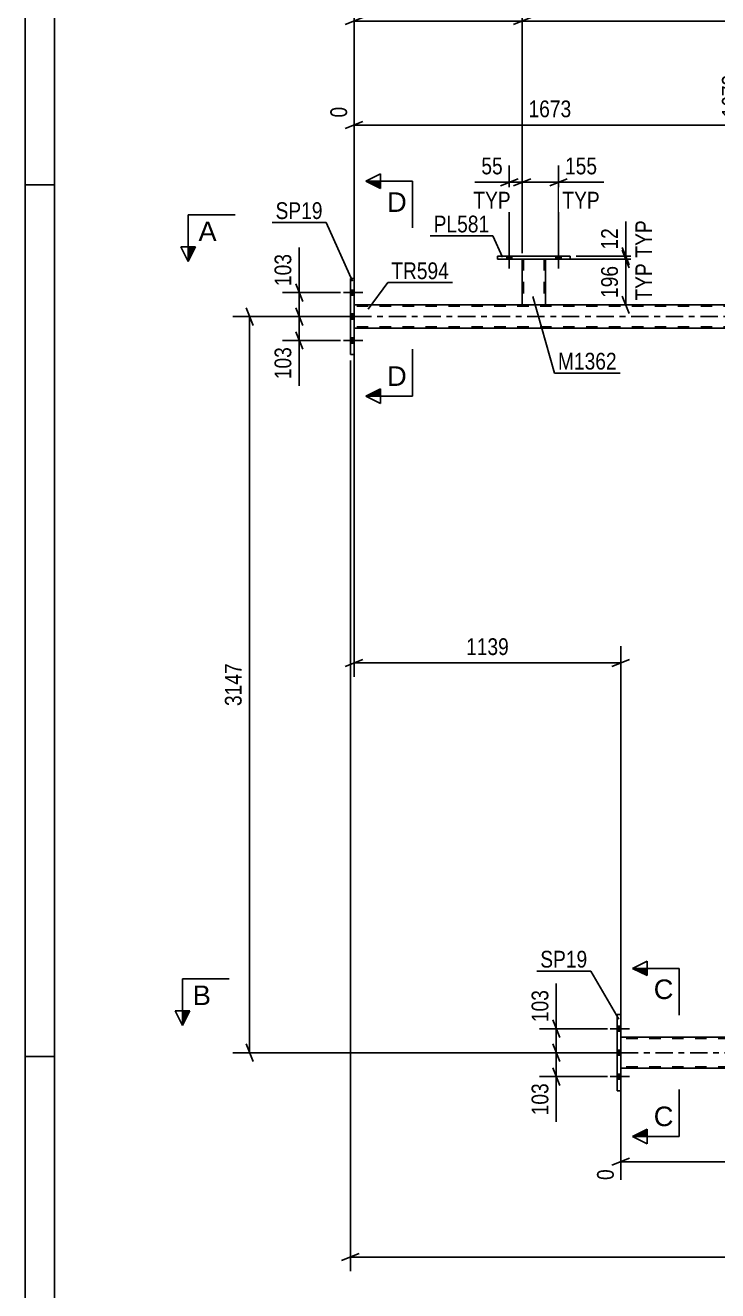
# Model space of a CAD drawing. Header units: millimetres. Extents: x 0 to 841, y 0 to 594.
# Drawn here: x 0 to 118.3, y 257.9 to 474.3 of the extents above; entities that cross this region are included whole.
import ezdxf

# ---------------------------------------------------------------- set-up
doc = ezdxf.new("R2010")
doc.units = ezdxf.units.MM
doc.linetypes.add('DXK_LINE_DOT2', pattern=[3.9198, 1.9599, -1.9599])
doc.linetypes.add('DXK_LINE_DOT3', pattern=[5.9187, 2.979, -0.9799, 0.9799, -0.9799])
doc.styles.add('Arial', font='ARIAL.TTF', dxfattribs={"height": 0.2})
doc.styles.add('Arial Narrow', font='ARIALN.TTF', dxfattribs={"height": 0.2})

# ---------------------------------------------------------------- blocks, each defined once
blk = doc.blocks.new('Unknown-122568727-1133')
at = {"color": 5, "linetype": 'Continuous'}
for p, q in [((0, 594), (0, 0)), ((5, 589), (5, 5)), ((5, 447), (0, 447)), ((5, 298), (0, 298))]:
    blk.add_line(p, q, dxfattribs=at)
blk = doc.blocks.new('Part-122568727-5430 - 5055')
at = {"color": 2, "linetype": 'Continuous'}
for p, q in [((84.92, 434.33), (84.92, 426.49)), ((88.92, 434.33), (88.92, 426.49)), ((84.92, 426.49), (88.92, 426.49))]:
    blk.add_line(p, q, dxfattribs=at)
at = {"color": 7, "linetype": 'DXK_LINE_DOT2'}
for p, q in [((84.92, 434.33), (88.92, 434.33)), ((84.92, 434.33), (84.92, 434.33)), ((84.92, 434.33), (84.92, 434.33)), ((85.16, 434.33), (85.16, 426.49)), ((88.68, 434.33), (88.68, 426.49)), ((88.92, 434.33), (88.92, 434.33)), ((88.92, 434.33), (88.92, 434.33)), ((88.66, 426.49), (88.62, 426.49)), ((88.62, 426.49), (88.66, 426.49)), ((88.68, 426.49), (88.66, 426.49)), ((88.66, 426.49), (88.68, 426.49))]:
    blk.add_line(p, q, dxfattribs=at)
blk = doc.blocks.new('Part-122568727-5256 - 5055')
at = {"color": 2, "linetype": 'Continuous'}
for p, q in [((247.91, 301.27), (101.77, 301.27)), ((247.91, 295.99), (101.77, 295.99))]:
    blk.add_line(p, q, dxfattribs=at)
at = {"color": 7, "linetype": 'DXK_LINE_DOT2'}
for p, q in [((101.77, 295.99), (101.77, 301.27)), ((782.8, 301.03), (101.77, 301.03)), ((782.8, 296.23), (101.77, 296.23))]:
    blk.add_line(p, q, dxfattribs=at)
at = {"color": 7, "linetype": 'DXK_LINE_DOT3'}
blk.add_line((101.77, 298.63), (782.8, 298.63), dxfattribs=at)
blk = doc.blocks.new('Part-122568727-5273 - 5055')
at = {"color": 2, "linetype": 'Continuous'}
for p, q in [((101.13, 292.13), (101.13, 305.13)), ((101.13, 305.13), (101.77, 305.13)), ((101.77, 305.13), (101.77, 292.13)), ((101.77, 292.13), (101.13, 292.13))]:
    blk.add_line(p, q, dxfattribs=at)
blk = doc.blocks.new('Part-122568727-5289 - 5055')
at = {"color": 2, "linetype": 'Continuous'}
for p, q in [((632.64, 426.49), (56.19, 426.49)), ((123.12, 422.49), (56.19, 422.49))]:
    blk.add_line(p, q, dxfattribs=at)
at = {"color": 7, "linetype": 'DXK_LINE_DOT2'}
for p, q in [((56.19, 422.49), (56.19, 426.49)), ((756.32, 426.25), (56.19, 426.25)), ((756.32, 422.73), (56.19, 422.73))]:
    blk.add_line(p, q, dxfattribs=at)
at = {"color": 7, "linetype": 'DXK_LINE_DOT3'}
blk.add_line((56.19, 424.49), (756.32, 424.49), dxfattribs=at)
blk = doc.blocks.new('Bolt-122568727-5321 - 5055')
at = {"linetype": 'Continuous'}
for points in [[(82.28, 434.33), (83.16, 434.33), (83.16, 434.81), (82.28, 434.81)], [(90.68, 434.33), (91.56, 434.33), (91.56, 434.81), (90.68, 434.81)]]:
    blk.add_hatch(color=1, dxfattribs=at).paths.add_polyline_path(points)
at = {"color": 1, "linetype": 'Continuous'}
for p, q in [((82.72, 435.81), (82.72, 432.69)), ((91.12, 435.81), (91.12, 432.69)), ((82.28, 434.81), (82.28, 434.33)), ((83.16, 434.81), (83.16, 434.33)), ((90.68, 434.81), (90.68, 434.33)), ((91.56, 434.81), (91.56, 434.33))]:
    blk.add_line(p, q, dxfattribs=at)
blk = doc.blocks.new('Part-122568727-5435 - 5055')
at = {"color": 2, "linetype": 'Continuous'}
for p, q in [((80.72, 434.81), (80.72, 434.33)), ((93.12, 434.81), (80.72, 434.81)), ((80.72, 434.33), (93.12, 434.33)), ((93.12, 434.33), (93.12, 434.81))]:
    blk.add_line(p, q, dxfattribs=at)
blk = doc.blocks.new('Bolt-122568727-5473 - 5055')
at = {"linetype": 'Continuous'}
for points in [[(101.77, 302.29), (101.77, 303.17), (101.13, 303.17), (101.13, 302.29)], [(101.77, 302.29), (101.77, 303.17), (101.13, 303.17), (101.13, 302.29)], [(101.77, 302.29), (101.77, 303.17), (101.13, 303.17), (101.13, 302.29)], [(101.77, 298.19), (101.77, 299.07), (101.13, 299.07), (101.13, 298.19)], [(101.77, 298.19), (101.77, 299.07), (101.13, 299.07), (101.13, 298.19)], [(101.77, 294.09), (101.77, 294.97), (101.13, 294.97), (101.13, 294.09)], [(101.77, 294.09), (101.77, 294.97), (101.13, 294.97), (101.13, 294.09)], [(101.77, 294.09), (101.77, 294.97), (101.13, 294.97), (101.13, 294.09)]]:
    blk.add_hatch(color=1, dxfattribs=at).paths.add_polyline_path(points)
at = {"color": 1, "linetype": 'Continuous'}
for p, q in [((101.13, 303.17), (101.77, 303.17)), ((101.13, 303.17), (101.77, 303.17)), ((101.13, 303.17), (101.77, 303.17)), ((99.97, 302.73), (103.29, 302.73)), ((99.97, 302.73), (103.29, 302.73)), ((99.97, 302.73), (103.29, 302.73)), ((101.13, 302.29), (101.77, 302.29)), ((101.13, 302.29), (101.77, 302.29)), ((101.13, 302.29), (101.77, 302.29)), ((99.97, 298.63), (103.29, 298.63)), ((99.97, 298.63), (103.29, 298.63)), ((101.13, 299.07), (101.77, 299.07)), ((101.13, 299.07), (101.77, 299.07)), ((101.13, 298.19), (101.77, 298.19)), ((101.13, 298.19), (101.77, 298.19)), ((99.97, 294.53), (103.29, 294.53)), ((99.97, 294.53), (103.29, 294.53)), ((99.97, 294.53), (103.29, 294.53)), ((101.13, 294.97), (101.77, 294.97)), ((101.13, 294.97), (101.77, 294.97)), ((101.13, 294.97), (101.77, 294.97)), ((101.13, 294.09), (101.77, 294.09)), ((101.13, 294.09), (101.77, 294.09)), ((101.13, 294.09), (101.77, 294.09))]:
    blk.add_line(p, q, dxfattribs=at)
blk = doc.blocks.new('Bolt-122568727-5474 - 5055')
at = {"linetype": 'Continuous'}
for points in [[(56.19, 428.15), (56.19, 429.03), (55.55, 429.03), (55.55, 428.15)], [(56.19, 428.15), (56.19, 429.03), (55.55, 429.03), (55.55, 428.15)], [(56.19, 428.15), (56.19, 429.03), (55.55, 429.03), (55.55, 428.15)], [(56.19, 424.05), (56.19, 424.93), (55.55, 424.93), (55.55, 424.05)], [(56.19, 424.05), (56.19, 424.93), (55.55, 424.93), (55.55, 424.05)], [(56.19, 419.95), (56.19, 420.83), (55.55, 420.83), (55.55, 419.95)], [(56.19, 419.95), (56.19, 420.83), (55.55, 420.83), (55.55, 419.95)], [(56.19, 419.95), (56.19, 420.83), (55.55, 420.83), (55.55, 419.95)]]:
    blk.add_hatch(color=1, dxfattribs=at).paths.add_polyline_path(points)
at = {"color": 1, "linetype": 'Continuous'}
for p, q in [((54.39, 428.59), (57.71, 428.59)), ((54.39, 428.59), (57.71, 428.59)), ((54.39, 428.59), (57.71, 428.59)), ((55.55, 429.03), (56.19, 429.03)), ((55.55, 429.03), (56.19, 429.03)), ((55.55, 429.03), (56.19, 429.03)), ((55.55, 428.15), (56.19, 428.15)), ((55.55, 428.15), (56.19, 428.15)), ((55.55, 428.15), (56.19, 428.15)), ((54.39, 424.49), (57.71, 424.49)), ((54.39, 424.49), (57.71, 424.49)), ((55.55, 424.93), (56.19, 424.93)), ((55.55, 424.93), (56.19, 424.93)), ((55.55, 424.05), (56.19, 424.05)), ((55.55, 424.05), (56.19, 424.05)), ((54.39, 420.39), (57.71, 420.39)), ((54.39, 420.39), (57.71, 420.39)), ((54.39, 420.39), (57.71, 420.39)), ((55.55, 420.83), (56.19, 420.83)), ((55.55, 420.83), (56.19, 420.83)), ((55.55, 420.83), (56.19, 420.83)), ((55.55, 419.95), (56.19, 419.95)), ((55.55, 419.95), (56.19, 419.95)), ((55.55, 419.95), (56.19, 419.95))]:
    blk.add_line(p, q, dxfattribs=at)
blk = doc.blocks.new('Bolt-122568727-5518 - 5055')
at = {"linetype": 'Continuous'}
for points in [[(82.28, 434.33), (83.16, 434.33), (83.16, 434.81), (82.28, 434.81)], [(90.68, 434.33), (91.56, 434.33), (91.56, 434.81), (90.68, 434.81)]]:
    blk.add_hatch(color=1, dxfattribs=at).paths.add_polyline_path(points)
at = {"color": 1, "linetype": 'Continuous'}
for p, q in [((82.72, 435.81), (82.72, 432.69)), ((91.12, 435.81), (91.12, 432.69)), ((82.28, 434.81), (82.28, 434.33)), ((83.16, 434.81), (83.16, 434.33)), ((90.68, 434.81), (90.68, 434.33)), ((91.56, 434.81), (91.56, 434.33))]:
    blk.add_line(p, q, dxfattribs=at)
blk = doc.blocks.new('Part-122568727-5546 - 5055')
at = {"color": 2, "linetype": 'Continuous'}
for p, q in [((55.55, 417.99), (55.55, 430.99)), ((55.55, 430.99), (56.19, 430.99)), ((56.19, 430.99), (56.19, 417.99)), ((56.19, 417.99), (55.55, 417.99))]:
    blk.add_line(p, q, dxfattribs=at)
blk = doc.blocks.new('StraightDimension-122568727-6170 - 5055')
at = {"color": 7, "linetype": 'Continuous'}
for p, q in [((90.14, 304.23), (91.34, 301.23)), ((99.48, 302.73), (87.89, 302.73)), ((90.74, 298.63), (90.74, 302.73)), ((99.48, 298.63), (87.89, 298.63)), ((91.34, 297.13), (90.14, 300.13))]:
    blk.add_line(p, q, dxfattribs=at)
at = {"color": 0}
blk.add_wipeout([(89.99, 309.94), (85.79, 309.94), (85.79, 303.25), (89.99, 303.25)], dxfattribs=at)
at = {"color": 7, "linetype": 'Continuous'}
blk.add_line((90.74, 302.73), (90.74, 310.46), dxfattribs=at)
blk.add_line((90.74, 302.73), (90.74, 310.46), dxfattribs=at)
at = {"color": 3, "style": 'Arial Narrow'}
blk.add_text('103', height=2.863, rotation=90.0002, dxfattribs=at).set_placement((89.39, 303.85))
blk = doc.blocks.new('StraightDimension-122568727-6191 - 5055')
at = {"color": 7, "linetype": 'Continuous'}
for p, q in [((53.89, 424.49), (43.96, 424.49)), ((46.21, 425.99), (47.41, 422.99)), ((46.81, 420.39), (46.81, 424.49)), ((53.89, 420.39), (43.96, 420.39)), ((47.41, 418.89), (46.21, 421.89))]:
    blk.add_line(p, q, dxfattribs=at)
at = {"color": 0}
blk.add_wipeout([(46.06, 419.86), (41.86, 419.86), (41.86, 413.18), (46.06, 413.18)], dxfattribs=at)
at = {"color": 7, "linetype": 'Continuous'}
blk.add_line((46.81, 420.39), (46.81, 412.66), dxfattribs=at)
blk.add_line((46.81, 420.39), (46.81, 412.66), dxfattribs=at)
at = {"color": 3, "style": 'Arial Narrow'}
blk.add_text('103', height=2.863, rotation=90.0002, dxfattribs=at).set_placement((45.46, 413.78))
blk = doc.blocks.new('StraightDimension-122568727-5848 - 5055')
at = {"color": 7, "linetype": 'Continuous'}
for p, q in [((84.92, 435.33), (84.92, 450.31)), ((91.12, 435.81), (91.12, 450.31)), ((83.42, 446.86), (86.42, 448.06)), ((92.62, 448.06), (89.62, 446.86)), ((84.92, 447.46), (91.12, 447.46))]:
    blk.add_line(p, q, dxfattribs=at)
at = {"color": 0}
blk.add_wipeout([(98.33, 448.21), (98.33, 452.41), (91.64, 452.41), (91.64, 448.21)], dxfattribs=at)
at = {"color": 7, "linetype": 'Continuous'}
blk.add_line((91.12, 447.46), (98.85, 447.46), dxfattribs=at)
at = {"color": 3, "style": 'Arial Narrow'}
blk.add_text('155', height=2.863, dxfattribs=at).set_placement((92.24, 448.81))
at = {"color": 0, "linetype": 'Continuous'}
blk.add_wipeout([(98.78, 442.36), (98.78, 446.56), (91.19, 446.56), (91.19, 442.36)], dxfattribs=at)
at = {"color": 7, "linetype": 'Continuous'}
blk.add_line((91.12, 447.46), (98.85, 447.46), dxfattribs=at)
at = {"color": 3, "linetype": 'Continuous', "style": 'Arial Narrow'}
blk.add_text('TYP', height=2.863, dxfattribs=at).set_placement((91.79, 442.96))
blk = doc.blocks.new('StraightDimension-122568727-6213 - 5055')
at = {"color": 7, "linetype": 'Continuous'}
for p, q in [((84.92, 435.33), (84.92, 481.81)), ((56.19, 427.49), (56.19, 478.15)), ((57.69, 475.62), (54.69, 474.42)), ((56.19, 475.02), (84.92, 475.02)), ((83.42, 474.42), (86.42, 475.62))]:
    blk.add_line(p, q, dxfattribs=at)
at = {"color": 0, "linetype": 'Continuous'}
for points in [[(84.32, 482.41), (80.12, 482.41), (80.12, 475.72), (84.32, 475.72)], [(55.59, 478.75), (51.39, 478.75), (51.39, 475.72), (55.59, 475.72)]]:
    blk.add_wipeout(points, dxfattribs=at)
at = {"color": 0}
blk.add_wipeout([(73.9, 475.77), (73.9, 479.97), (67.21, 479.97), (67.21, 475.77)], dxfattribs=at)
at = {"color": 3, "linetype": 'Continuous', "style": 'Arial Narrow'}
for s, height, p in [('718', 2.863, (83.72, 476.32)), ('0', 2.86, (54.99, 476.32))]:
    blk.add_text(s, height=height, rotation=90.0002, dxfattribs=at).set_placement(p)
at = {"color": 3, "style": 'Arial Narrow'}
blk.add_text('718', height=2.863, dxfattribs=at).set_placement((67.81, 476.37))
blk = doc.blocks.new('StraightDimension-122568727-6160 - 5055')
at = {"color": 7, "linetype": 'Continuous'}
for p, q in [((99.48, 298.63), (87.89, 298.63)), ((90.14, 300.13), (91.34, 297.13)), ((90.74, 294.53), (90.74, 298.63)), ((99.48, 294.53), (87.89, 294.53)), ((91.34, 293.03), (90.14, 296.03))]:
    blk.add_line(p, q, dxfattribs=at)
at = {"color": 0}
blk.add_wipeout([(89.99, 294), (85.79, 294), (85.79, 287.32), (89.99, 287.32)], dxfattribs=at)
at = {"color": 7, "linetype": 'Continuous'}
blk.add_line((90.74, 294.53), (90.74, 286.8), dxfattribs=at)
blk.add_line((90.74, 294.53), (90.74, 286.8), dxfattribs=at)
at = {"color": 3, "style": 'Arial Narrow'}
blk.add_text('103', height=2.863, rotation=90.0002, dxfattribs=at).set_placement((89.39, 287.92))
blk = doc.blocks.new('StraightDimension-122568727-6223 - 5055')
at = {"color": 7, "linetype": 'Continuous'}
for p, q in [((136, 435.33), (136, 483.63)), ((84.92, 435.33), (84.92, 481.81)), ((86.42, 475.62), (83.42, 474.42)), ((84.92, 475.02), (136, 475.02)), ((134.5, 474.42), (137.5, 475.62))]:
    blk.add_line(p, q, dxfattribs=at)
at = {"color": 0, "linetype": 'Continuous'}
blk.add_wipeout([(135.4, 484.23), (131.2, 484.23), (131.2, 475.72), (135.4, 475.72)], dxfattribs=at)
at = {"color": 0}
blk.add_wipeout([(114.72, 475.77), (114.72, 479.97), (106.2, 479.97), (106.2, 475.77)], dxfattribs=at)
at = {"color": 3, "linetype": 'Continuous', "style": 'Arial Narrow'}
blk.add_text('1995', height=2.863, rotation=90.0002, dxfattribs=at).set_placement((134.8, 476.32))
at = {"color": 3, "style": 'Arial Narrow'}
blk.add_text('1277', height=2.863, dxfattribs=at).set_placement((106.8, 476.37))
blk = doc.blocks.new('StraightDimension-122568727-6707 - 5055')
at = {"color": 7, "linetype": 'Continuous'}
for p, q in [((54.55, 424.49), (35.47, 424.49)), ((38.92, 422.99), (37.72, 425.99)), ((38.32, 298.63), (38.32, 424.49)), ((100.13, 298.63), (35.47, 298.63)), ((37.72, 300.13), (38.92, 297.13))]:
    blk.add_line(p, q, dxfattribs=at)
at = {"color": 0}
blk.add_wipeout([(37.57, 365.82), (33.37, 365.82), (33.37, 357.3), (37.57, 357.3)], dxfattribs=at)
at = {"color": 3, "style": 'Arial Narrow'}
blk.add_text('3147', height=2.863, rotation=90.0002, dxfattribs=at).set_placement((36.97, 357.9))
blk = doc.blocks.new('StraightDimension-122568727-17815 - 5055')
at = {"color": 7, "linetype": 'Continuous'}
for p, q in [((167.24, 300.27), (167.24, 271.38)), ((101.77, 294.99), (101.77, 276.86)), ((103.27, 280.59), (100.27, 279.39)), ((101.77, 279.99), (167.24, 279.99)), ((165.74, 279.39), (168.74, 280.59))]:
    blk.add_line(p, q, dxfattribs=at)
at = {"color": 0}
blk.add_wipeout([(138.76, 280.74), (138.76, 284.94), (130.25, 284.94), (130.25, 280.74)], dxfattribs=at)
at = {"color": 0, "linetype": 'Continuous'}
for points in [[(101.17, 279.29), (96.97, 279.29), (96.97, 276.26), (101.17, 276.26)], [(166.64, 279.29), (162.44, 279.29), (162.44, 270.78), (166.64, 270.78)]]:
    blk.add_wipeout(points, dxfattribs=at)
at = {"color": 3, "style": 'Arial Narrow'}
blk.add_text('1637', height=2.863, dxfattribs=at).set_placement((130.85, 281.34))
at = {"color": 3, "linetype": 'Continuous', "style": 'Arial Narrow'}
for s, height, p in [('0', 2.86, (100.57, 276.86)), ('1637', 2.863, (166.04, 271.38))]:
    blk.add_text(s, height=height, rotation=90.0002, dxfattribs=at).set_placement(p)
blk = doc.blocks.new('StraightDimension-122568727-6383 - 5055')
at = {"color": 7, "linetype": 'Continuous'}
for p, q in [((56.19, 421.49), (56.19, 362.87)), ((101.77, 302.27), (101.77, 368.12)), ((57.69, 365.87), (54.69, 364.67)), ((100.27, 364.67), (103.27, 365.87)), ((56.19, 365.27), (101.77, 365.27))]:
    blk.add_line(p, q, dxfattribs=at)
at = {"color": 0}
blk.add_wipeout([(83.24, 366.02), (83.24, 370.22), (74.73, 370.22), (74.73, 366.02)], dxfattribs=at)
at = {"color": 3, "style": 'Arial Narrow'}
blk.add_text('1139', height=2.863, dxfattribs=at).set_placement((75.33, 366.62))
blk = doc.blocks.new('StraightDimension-122568727-6364 - 5055')
at = {"color": 7, "linetype": 'Continuous'}
for p, q in [((102.03, 435.83), (103.23, 432.83)), ((89.92, 434.33), (105.03, 434.33)), ((102.63, 426.49), (102.63, 434.33)), ((89.92, 426.49), (105.03, 426.49)), ((103.23, 424.99), (102.03, 427.99))]:
    blk.add_line(p, q, dxfattribs=at)
at = {"color": 0}
blk.add_wipeout([(101.88, 433.75), (97.68, 433.75), (97.68, 427.07), (101.88, 427.07)], dxfattribs=at)
at = {"color": 0, "linetype": 'Continuous'}
blk.add_wipeout([(107.73, 434.21), (103.53, 434.21), (103.53, 426.62), (107.73, 426.62)], dxfattribs=at)
at = {"color": 3, "style": 'Arial Narrow'}
blk.add_text('196', height=2.863, rotation=90.0002, dxfattribs=at).set_placement((101.28, 427.67))
at = {"color": 3, "linetype": 'Continuous', "style": 'Arial Narrow'}
blk.add_text('TYP', height=2.863, rotation=90.0002, dxfattribs=at).set_placement((107.13, 427.22))
blk = doc.blocks.new('StraightDimension-122568727-5832 - 5055')
at = {"color": 7, "linetype": 'Continuous'}
for p, q in [((82.72, 435.81), (82.72, 450.31)), ((84.92, 435.33), (84.92, 450.31)), ((81.22, 446.86), (84.22, 448.06)), ((86.42, 448.06), (83.42, 446.86)), ((82.72, 447.46), (84.92, 447.46))]:
    blk.add_line(p, q, dxfattribs=at)
at = {"color": 0}
blk.add_wipeout([(82.19, 448.21), (82.19, 452.41), (77.34, 452.41), (77.34, 448.21)], dxfattribs=at)
at = {"color": 7, "linetype": 'Continuous'}
blk.add_line((82.72, 447.46), (76.81, 447.46), dxfattribs=at)
at = {"color": 3, "style": 'Arial Narrow'}
blk.add_text('55', height=2.863, dxfattribs=at).set_placement((77.94, 448.81))
at = {"color": 0, "linetype": 'Continuous'}
blk.add_wipeout([(83.56, 442.36), (83.56, 446.56), (75.97, 446.56), (75.97, 442.36)], dxfattribs=at)
at = {"color": 7, "linetype": 'Continuous'}
blk.add_line((82.72, 447.46), (76.81, 447.46), dxfattribs=at)
at = {"color": 3, "linetype": 'Continuous', "style": 'Arial Narrow'}
blk.add_text('TYP', height=2.863, dxfattribs=at).set_placement((76.57, 442.96))
blk = doc.blocks.new('StraightDimension-122568727-6405 - 5055')
at = {"color": 7, "linetype": 'Continuous'}
for p, q in [((55.55, 416.99), (55.55, 261.27)), ((57.05, 264.27), (54.05, 263.07)), ((55.55, 263.67), (799.42, 263.67))]:
    blk.add_line(p, q, dxfattribs=at)
blk = doc.blocks.new('StraightDimension-122568727-6181 - 5055')
at = {"color": 7, "linetype": 'Continuous'}
for p, q in [((53.89, 428.59), (43.96, 428.59)), ((46.21, 430.09), (47.41, 427.09)), ((46.81, 424.49), (46.81, 428.59)), ((53.89, 424.49), (43.96, 424.49)), ((47.41, 422.99), (46.21, 425.99))]:
    blk.add_line(p, q, dxfattribs=at)
at = {"color": 0}
blk.add_wipeout([(46.06, 435.8), (41.86, 435.8), (41.86, 429.11), (46.06, 429.11)], dxfattribs=at)
at = {"color": 7, "linetype": 'Continuous'}
blk.add_line((46.81, 428.59), (46.81, 436.32), dxfattribs=at)
blk.add_line((46.81, 428.59), (46.81, 436.32), dxfattribs=at)
at = {"color": 3, "style": 'Arial Narrow'}
blk.add_text('103', height=2.863, rotation=90.0002, dxfattribs=at).set_placement((45.46, 429.71))
blk = doc.blocks.new('StraightDimension-122568727-6374 - 5055')
at = {"color": 7, "linetype": 'Continuous'}
for p, q in [((102.03, 436.31), (103.23, 433.31)), ((103.23, 432.83), (102.03, 435.83)), ((89.92, 434.33), (105.03, 434.33)), ((94.12, 434.81), (105.03, 434.81)), ((102.63, 434.33), (102.63, 434.81))]:
    blk.add_line(p, q, dxfattribs=at)
at = {"color": 0}
blk.add_wipeout([(101.88, 440.19), (97.68, 440.19), (97.68, 435.34), (101.88, 435.34)], dxfattribs=at)
at = {"color": 7, "linetype": 'Continuous'}
blk.add_line((102.63, 434.81), (102.63, 440.72), dxfattribs=at)
at = {"color": 3, "style": 'Arial Narrow'}
blk.add_text('12', height=2.863, rotation=90.0002, dxfattribs=at).set_placement((101.28, 435.94))
at = {"color": 0, "linetype": 'Continuous'}
blk.add_wipeout([(107.73, 441.56), (103.53, 441.56), (103.53, 433.97), (107.73, 433.97)], dxfattribs=at)
at = {"color": 7, "linetype": 'Continuous'}
blk.add_line((102.63, 434.81), (102.63, 440.72), dxfattribs=at)
at = {"color": 3, "linetype": 'Continuous', "style": 'Arial Narrow'}
blk.add_text('TYP', height=2.863, rotation=90.0002, dxfattribs=at).set_placement((107.13, 434.57))
blk = doc.blocks.new('StraightDimension-122568727-15694 - 5055')
at = {"color": 7, "linetype": 'Continuous'}
for p, q in [((123.12, 423.49), (123.12, 465.83)), ((56.19, 427.49), (56.19, 460.34)), ((57.69, 457.82), (54.69, 456.62)), ((56.19, 457.22), (123.12, 457.22)), ((121.62, 456.62), (124.62, 457.82))]:
    blk.add_line(p, q, dxfattribs=at)
at = {"color": 0, "linetype": 'Continuous'}
for points in [[(122.52, 466.43), (118.32, 466.43), (118.32, 457.92), (122.52, 457.92)], [(55.59, 460.94), (51.39, 460.94), (51.39, 457.92), (55.59, 457.92)]]:
    blk.add_wipeout(points, dxfattribs=at)
at = {"color": 0}
blk.add_wipeout([(93.91, 457.97), (93.91, 462.17), (85.4, 462.17), (85.4, 457.97)], dxfattribs=at)
at = {"color": 3, "linetype": 'Continuous', "style": 'Arial Narrow'}
for s, height, p in [('1673', 2.863, (121.92, 458.52)), ('0', 2.86, (54.99, 458.52))]:
    blk.add_text(s, height=height, rotation=90.0002, dxfattribs=at).set_placement(p)
at = {"color": 3, "style": 'Arial Narrow'}
blk.add_text('1673', height=2.863, dxfattribs=at).set_placement((86, 458.57))
blk = doc.blocks.new('SectionMark-122568727-6750 - 5055')
at = {"linetype": 'Continuous'}
for points in [[(106.27, 313.05), (106.27, 311.8), (103.77, 313.05)], [(106.27, 285.57), (106.27, 284.32), (103.77, 284.32)]]:
    blk.add_hatch(color=6, dxfattribs=at).paths.add_polyline_path(points)
at = {"color": 6, "linetype": 'Continuous'}
for p, q in [((103.77, 313.05), (106.27, 314.3)), ((106.27, 311.8), (106.27, 314.3)), ((111.77, 313.05), (103.77, 313.05)), ((103.77, 313.05), (106.27, 311.8)), ((103.77, 284.32), (106.27, 285.57)), ((111.77, 284.32), (103.77, 284.32)), ((106.27, 283.07), (103.77, 284.32)), ((106.27, 285.57), (106.27, 283.07))]:
    blk.add_line(p, q, dxfattribs=at)
at = {"color": 0, "linetype": 'Continuous'}
for points in [[(110.77, 307.8), (110.77, 311.3), (107.4, 311.3), (107.4, 307.8)], [(110.77, 286.07), (110.77, 289.57), (107.4, 289.57), (107.4, 286.07)]]:
    blk.add_wipeout(points, dxfattribs=at)
at = {"color": 6, "linetype": 'Continuous'}
for p, q in [((111.77, 313.05), (111.77, 305.05)), ((111.77, 284.32), (111.77, 292.32))]:
    blk.add_line(p, q, dxfattribs=at)
at = {"color": 3, "linetype": 'Continuous', "style": 'Arial'}
for p in [(107.4, 307.8), (107.4, 286.07)]:
    blk.add_text('C', height=3.34, dxfattribs=at).set_placement(p)
blk = doc.blocks.new('Mark-122568727-5269 - 5055')
at = {"color": 0}
blk.add_wipeout([(96.05, 313.18), (96.05, 316.18), (88.01, 316.18), (88.01, 313.18)], dxfattribs=at)
blk.add_wipeout([(96.05, 313.18), (96.05, 316.18), (88.01, 316.18), (88.01, 313.18)], dxfattribs=at)
at = {"color": 30, "linetype": 'Continuous'}
for p in [(87.41, 312.58), (101.44, 304.37)]:
    blk.add_line(p, (96.65, 312.58), dxfattribs=at)
at = {"color": 3, "style": 'Arial Narrow'}
blk.add_text('SP19', height=2.863, dxfattribs=at).set_placement((88.01, 313.18))
blk = doc.blocks.new('Mark-122568727-5285 - 5055')
at = {"color": 0}
blk.add_wipeout([(72.41, 430.89), (72.41, 433.89), (62.54, 433.89), (62.54, 430.89)], dxfattribs=at)
blk.add_wipeout([(72.41, 430.89), (72.41, 433.89), (62.54, 433.89), (62.54, 430.89)], dxfattribs=at)
at = {"color": 30, "linetype": 'Continuous'}
for p, q in [((58.6, 425.78), (61.94, 430.29)), ((61.94, 430.29), (73.01, 430.29))]:
    blk.add_line(p, q, dxfattribs=at)
at = {"color": 3, "style": 'Arial Narrow'}
blk.add_text('TR594', height=2.863, dxfattribs=at).set_placement((62.54, 430.89))
blk = doc.blocks.new('Mark-122568727-5426 - 5055')
at = {"color": 0}
blk.add_wipeout([(101.08, 415.43), (101.08, 418.43), (91.03, 418.43), (91.03, 415.43)], dxfattribs=at)
blk.add_wipeout([(101.08, 415.43), (101.08, 418.43), (91.03, 418.43), (91.03, 415.43)], dxfattribs=at)
at = {"color": 30, "linetype": 'Continuous'}
for p, q in [((86.73, 427.94), (90.43, 414.83)), ((90.43, 414.83), (101.68, 414.83))]:
    blk.add_line(p, q, dxfattribs=at)
at = {"color": 3, "style": 'Arial Narrow'}
blk.add_text('M1362', height=2.863, dxfattribs=at).set_placement((91.03, 415.43))
blk = doc.blocks.new('Mark-122568727-5431 - 5055')
at = {"color": 0}
blk.add_wipeout([(79.29, 438.88), (79.29, 441.88), (69.79, 441.88), (69.79, 438.88)], dxfattribs=at)
blk.add_wipeout([(79.29, 438.88), (79.29, 441.88), (69.79, 441.88), (69.79, 438.88)], dxfattribs=at)
at = {"color": 30, "linetype": 'Continuous'}
for p in [(69.19, 438.28), (81.57, 434.62)]:
    blk.add_line(p, (79.89, 438.28), dxfattribs=at)
at = {"color": 3, "style": 'Arial Narrow'}
blk.add_text('PL581', height=2.863, dxfattribs=at).set_placement((69.79, 438.88))
blk = doc.blocks.new('Mark-122568727-5542 - 5055')
at = {"color": 0}
blk.add_wipeout([(50.81, 441.17), (50.81, 444.17), (42.77, 444.17), (42.77, 441.17)], dxfattribs=at)
blk.add_wipeout([(50.81, 441.17), (50.81, 444.17), (42.77, 444.17), (42.77, 441.17)], dxfattribs=at)
at = {"color": 30, "linetype": 'Continuous'}
for p in [(42.17, 440.57), (55.91, 430.55)]:
    blk.add_line(p, (51.41, 440.57), dxfattribs=at)
at = {"color": 3, "style": 'Arial Narrow'}
blk.add_text('SP19', height=2.863, dxfattribs=at).set_placement((42.77, 441.17))
blk = doc.blocks.new('SectionMark-122568727-6748 - 5055')
at = {"color": 6, "linetype": 'Continuous'}
for p, q in [((26.86, 311.27), (26.86, 303.27)), ((26.86, 303.27), (25.61, 305.77))]:
    blk.add_line(p, q, dxfattribs=at)
at = {"color": 0, "linetype": 'Continuous'}
blk.add_wipeout([(31.72, 306.77), (31.72, 310.27), (28.61, 310.27), (28.61, 306.77)], dxfattribs=at)
at = {"linetype": 'Continuous'}
blk.add_hatch(color=6, dxfattribs=at).paths.add_polyline_path([(26.86, 305.77), (28.11, 305.77), (26.86, 303.27)])
at = {"color": 6, "linetype": 'Continuous'}
for p, q in [((26.86, 311.27), (34.86, 311.27)), ((28.11, 305.77), (25.61, 305.77)), ((26.86, 303.27), (28.11, 305.77))]:
    blk.add_line(p, q, dxfattribs=at)
at = {"color": 3, "linetype": 'Continuous', "style": 'Arial'}
blk.add_text('B', height=3.34, dxfattribs=at).set_placement((28.61, 306.77))
blk = doc.blocks.new('SectionMark-122568727-6754 - 5055')
at = {"color": 6, "linetype": 'Continuous'}
for p, q in [((27.84, 441.89), (27.84, 433.89)), ((27.84, 433.89), (26.59, 436.39))]:
    blk.add_line(p, q, dxfattribs=at)
at = {"color": 0, "linetype": 'Continuous'}
blk.add_wipeout([(32.7, 437.39), (32.7, 440.89), (29.59, 440.89), (29.59, 437.39)], dxfattribs=at)
at = {"linetype": 'Continuous'}
blk.add_hatch(color=6, dxfattribs=at).paths.add_polyline_path([(27.84, 436.39), (29.09, 436.39), (27.84, 433.89)])
at = {"color": 6, "linetype": 'Continuous'}
for p, q in [((27.84, 441.89), (35.84, 441.89)), ((29.09, 436.39), (26.59, 436.39)), ((27.84, 433.89), (29.09, 436.39))]:
    blk.add_line(p, q, dxfattribs=at)
at = {"color": 3, "linetype": 'Continuous', "style": 'Arial'}
blk.add_text('A', height=3.34, dxfattribs=at).set_placement((29.59, 437.39))
blk = doc.blocks.new('SectionMark-122568727-6758 - 5055')
at = {"linetype": 'Continuous'}
for points in [[(60.69, 447.64), (60.69, 446.39), (58.19, 447.64)], [(60.69, 412.14), (60.69, 410.89), (58.19, 410.89)]]:
    blk.add_hatch(color=6, dxfattribs=at).paths.add_polyline_path(points)
at = {"color": 6, "linetype": 'Continuous'}
for p, q in [((58.19, 447.64), (60.69, 448.89)), ((60.69, 446.39), (60.69, 448.89)), ((66.19, 447.64), (58.19, 447.64)), ((58.19, 447.64), (60.69, 446.39)), ((58.19, 410.89), (60.69, 412.14)), ((60.69, 412.14), (60.69, 409.64)), ((66.19, 410.89), (58.19, 410.89)), ((60.69, 409.64), (58.19, 410.89))]:
    blk.add_line(p, q, dxfattribs=at)
at = {"color": 0, "linetype": 'Continuous'}
for points in [[(65.19, 442.39), (65.19, 445.89), (61.82, 445.89), (61.82, 442.39)], [(65.19, 412.64), (65.19, 416.14), (61.82, 416.14), (61.82, 412.64)]]:
    blk.add_wipeout(points, dxfattribs=at)
at = {"color": 6, "linetype": 'Continuous'}
for p, q in [((66.19, 447.64), (66.19, 439.64)), ((66.19, 410.89), (66.19, 418.89))]:
    blk.add_line(p, q, dxfattribs=at)
at = {"color": 3, "linetype": 'Continuous', "style": 'Arial'}
for p in [(61.82, 442.39), (61.82, 412.64)]:
    blk.add_text('D', height=3.34, dxfattribs=at).set_placement(p)

msp = doc.modelspace()

# ---------------------------------------------------------------- block references
for name in ['Unknown-122568727-1133', 'Bolt-122568727-5321 - 5055', 'Bolt-122568727-5518 - 5055', 'Part-122568727-5435 - 5055', 'Part-122568727-5430 - 5055', 'Part-122568727-5546 - 5055', 'Bolt-122568727-5474 - 5055', 'Part-122568727-5289 - 5055', 'Part-122568727-5273 - 5055', 'Bolt-122568727-5473 - 5055', 'Part-122568727-5256 - 5055']:
    msp.add_blockref(name, (0, 0))

# ---------------------------------------------------------------- next in the draw order: block references
for name in ['StraightDimension-122568727-5848 - 5055', 'StraightDimension-122568727-6191 - 5055', 'StraightDimension-122568727-6170 - 5055']:
    msp.add_blockref(name, (0, 0))

# ---------------------------------------------------------------- next in the draw order: block references
for name in ['StraightDimension-122568727-6213 - 5055', 'StraightDimension-122568727-6160 - 5055']:
    msp.add_blockref(name, (0, 0))

# ---------------------------------------------------------------- next in the draw order: block references
for name in ['StraightDimension-122568727-6223 - 5055', 'StraightDimension-122568727-6707 - 5055']:
    msp.add_blockref(name, (0, 0))

# ---------------------------------------------------------------- next in the draw order: block references
for name in ['StraightDimension-122568727-5832 - 5055', 'StraightDimension-122568727-6181 - 5055', 'StraightDimension-122568727-6364 - 5055', 'StraightDimension-122568727-6383 - 5055', 'StraightDimension-122568727-17815 - 5055']:
    msp.add_blockref(name, (0, 0))

# ---------------------------------------------------------------- next in the draw order: block references
for name in ['StraightDimension-122568727-6374 - 5055', 'StraightDimension-122568727-6405 - 5055']:
    msp.add_blockref(name, (0, 0))

# ---------------------------------------------------------------- next in the draw order: block references
for name in ['StraightDimension-122568727-15694 - 5055', 'Mark-122568727-5269 - 5055', 'SectionMark-122568727-6750 - 5055']:
    msp.add_blockref(name, (0, 0))

# ---------------------------------------------------------------- next in the draw order: block references
for name in ['Mark-122568727-5542 - 5055', 'Mark-122568727-5285 - 5055', 'Mark-122568727-5426 - 5055', 'SectionMark-122568727-6748 - 5055']:
    msp.add_blockref(name, (0, 0))

# ---------------------------------------------------------------- next in the draw order: block references
msp.add_blockref('Mark-122568727-5431 - 5055', (0, 0))

# ---------------------------------------------------------------- next in the draw order: block references
msp.add_blockref('SectionMark-122568727-6754 - 5055', (0, 0))

# ---------------------------------------------------------------- next in the draw order: block references
msp.add_blockref('SectionMark-122568727-6758 - 5055', (0, 0))

doc.saveas('drawing.dxf')
